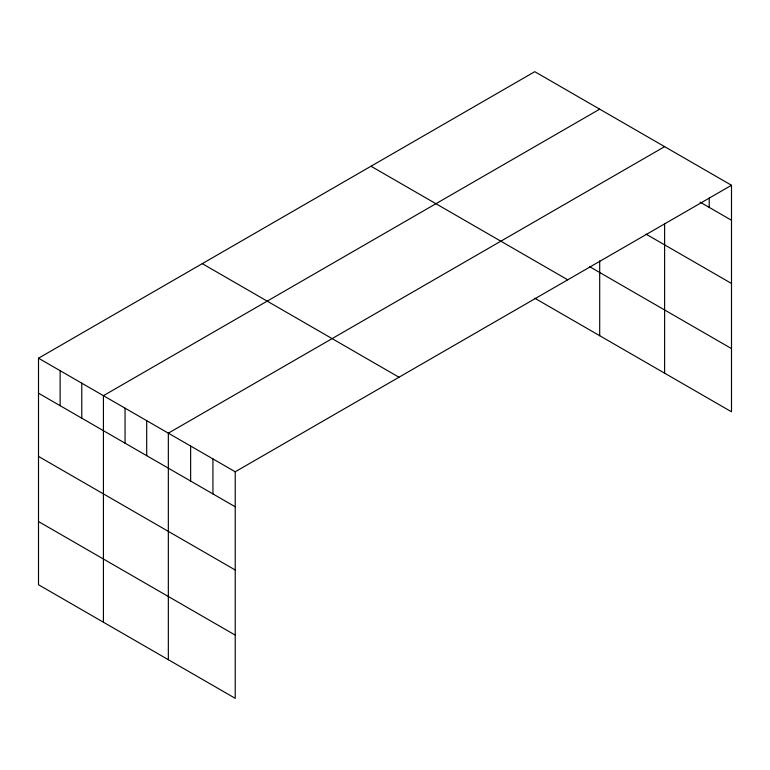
<?xml version="1.0" encoding="UTF-8"?>
<svg xmlns="http://www.w3.org/2000/svg" width="770" height="770" viewBox="0 0 770 770"><rect width="100%" height="100%" fill="white"/><g stroke="black" fill="none" stroke-linecap="round" stroke-linejoin="round"><path stroke-width="1.16" d="M731.5 185.262L235.225 471.779L235.225 698.323L38.5 584.738L38.5 358.204L534.775 71.677L731.5 185.262L731.5 411.796L534.775 298.221M599.695 109.167L103.421 395.684L103.421 622.218M664.616 146.647L168.341 433.164L168.341 659.697M700.084 202.125L731.5 220.258M646.059 234.147L731.5 283.466M589.387 266.545L731.5 348.589M371.005 166.233L567.731 279.808M202.269 263.648L398.995 377.233M38.5 358.204L235.225 471.779M38.5 393.2L235.225 506.785M38.5 456.408L235.225 569.993M38.5 521.531L235.225 635.115M709.209 198.054L709.209 207.39M664.616 223.781L664.616 373.181M599.695 260.866L599.695 335.701M212.934 458.91L212.934 493.907M190.633 446.032L190.633 481.038M146.704 420.67L146.704 455.667M125.058 408.177L125.058 443.173M81.784 383.19L81.784 418.187M60.137 370.697L60.137 405.694"/></g></svg>
